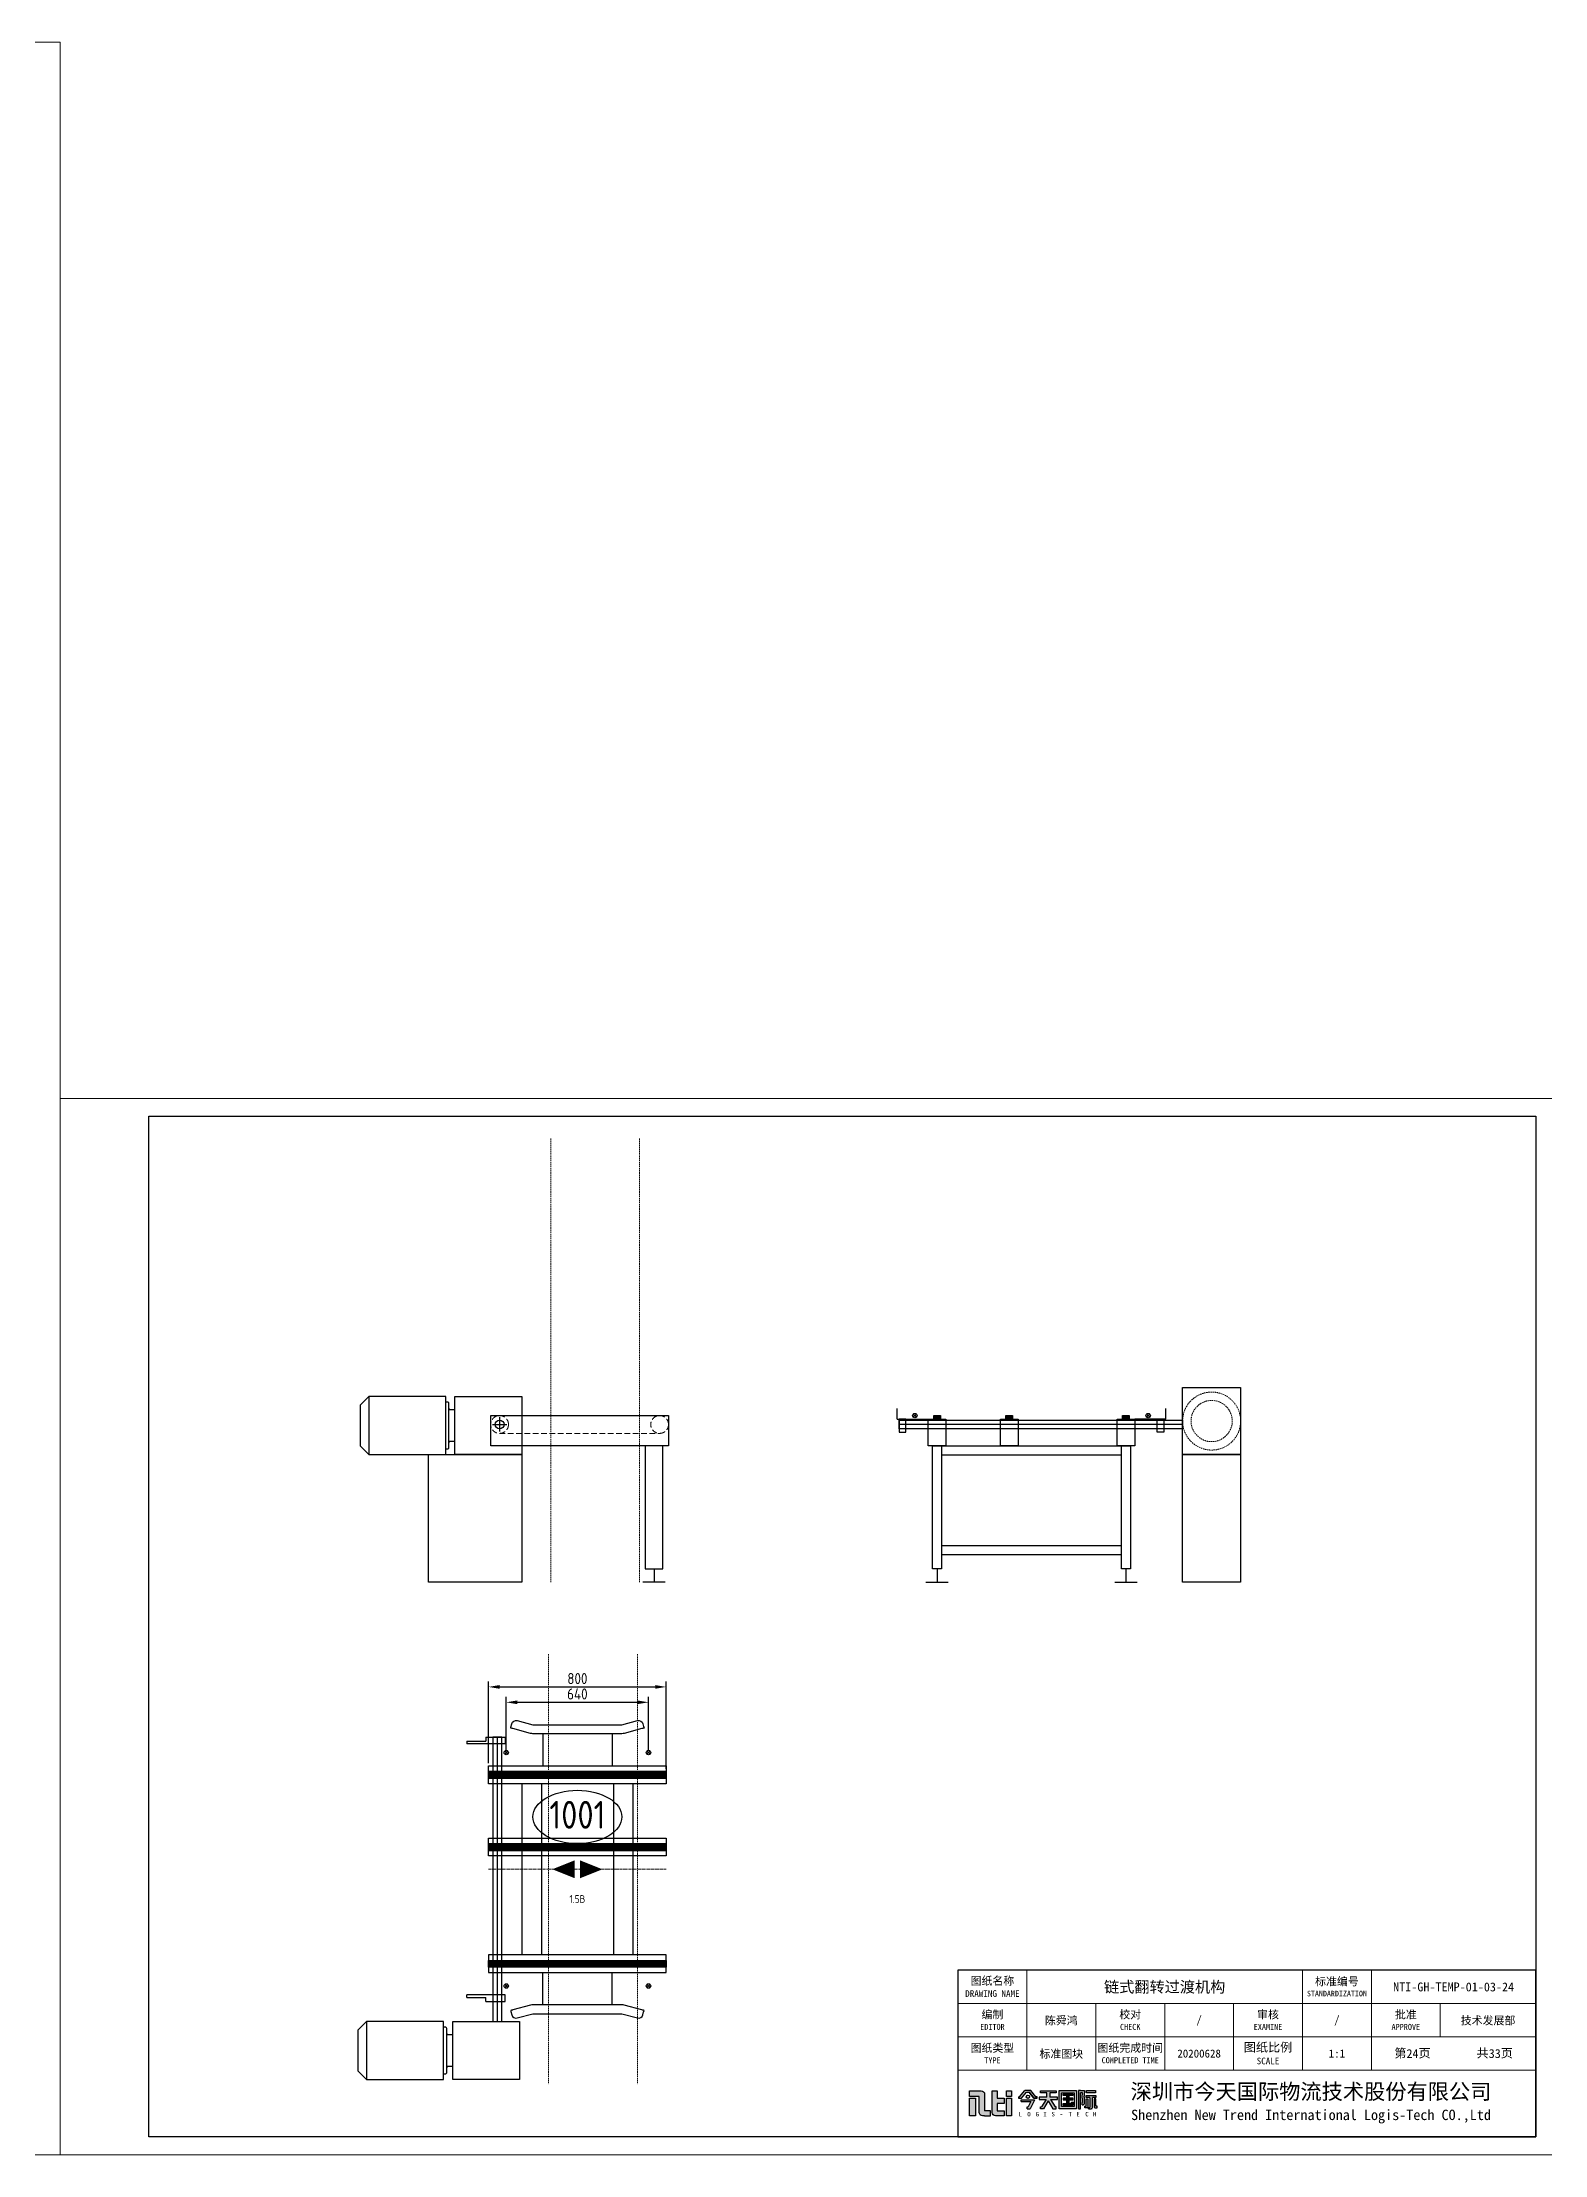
# Model space of a CAD drawing. Header units: millimetres. Extents: x 13310 to 204601, y -25828 to 2684.
# Drawn here: x 137321 to 144081, y -16324 to -6820 of the extents above; entities that cross this region are included whole.
import ezdxf
from ezdxf.enums import TextEntityAlignment as Align

# ---------------------------------------------------------------- set-up
doc = ezdxf.new("R2010")
doc.units = ezdxf.units.MM
for name, pattern in [('CENTER', [2, 1.25, -0.25, 0.25, -0.25]), ('CENTERX2', [20.32, 12.7, -2.54, 2.54, -2.54]), ('DASHED', [0.75, 0.5, -0.25]), ('DASHED2', [9.525, 6.35, -3.175])]:
    doc.linetypes.add(name, pattern=pattern)
for name, color, linetype, lineweight in [('NTI-中心线层', 1, 'CENTER', 5), ('NTI-标注层', 3, 'Continuous', 9), ('NTI-细实线', 7, 'Continuous', 9), ('NTI-虚线层', 5, 'DASHED2', 9)]:
    doc.layers.add(name, color=color, linetype=linetype, lineweight=lineweight)
for name, color, linetype in [('NTI-功率', 6, 'Continuous'), ('NTI-粗实线', 7, 'Continuous'), ('NTI-编号层', 6, 'Continuous')]:
    doc.layers.add(name, color=color, linetype=linetype)
doc.layers.add('NTI-输送设备', color=7, linetype='Continuous', plot=False)
doc.styles.add('NTI标准图块应用文字样式', font='gbenor.shx', dxfattribs={"height": 3.5})
doc.styles.get("Standard").update_dxf_attribs({"font": 'gbenor.shx'})
doc.styles.add('标题栏', font='')
doc.styles.get('标题栏').set_extended_font_data('SimSun')
doc.dimstyles.new('ISO-25', dxfattribs={"dimtxt": 2.5, "dimasz": 2.5, "dimexe": 1.25, "dimexo": 0.625, "dimtad": 1, "dimtxsty": 'Standard', "dimcen": 2.5, "dimadec": 0, "dimazin": 0, "dimtfac": 1, "dimtmove": 0, "dimatfit": 3, "dimfxl": 1, "dimarcsym": 0})

# ---------------------------------------------------------------- blocks, each defined once
blk = doc.blocks.new('图块标准图框标题栏')
h = blk.add_hatch(color=1)
h.dxf.hatch_style = 1
h.paths.add_polyline_path([(-126.08, 8.76), (-127.42, 8.76), (-127.42, 4.73), (-126.08, 4.73)])
h.paths.add_polyline_path([(-124, 9.62, 0.414214), (-124.75, 10.37), (-125.22, 10.37), (-127.41, 10.37), (-127.41, 9.11), (-125.22, 9.11), (-125.22, 5.54, 0.414214), (-124.47, 4.79), (-124, 4.79), (-122.69, 4.79), (-122.69, 5.9), (-124, 5.9)])
h.paths.add_polyline_path([(-121.17, 8.75), (-121.17, 10.37), (-122.3, 10.37), (-122.3, 5.5, 0.414214), (-121.55, 4.75), (-121.17, 4.75), (-119.6, 4.75), (-119.6, 5.89), (-121.17, 5.89), (-121.17, 7.51), (-119.6, 7.51), (-119.6, 8.75)])
h.paths.add_polyline_path([(-117.97, 8.75), (-119.09, 8.75), (-119.09, 4.75), (-117.97, 4.75)])
h.paths.add_polyline_path([(-117.97, 10.37), (-119.09, 10.37), (-119.09, 9.13), (-117.97, 9.13)])
h = blk.add_hatch(color=256)
h.dxf.hatch_style = 1
h.paths.add_polyline_path([(-113.64, 10.45), (-114.96, 10.45), (-116.14, 9.05), (-116.4, 9.05), (-116.4, 8.75), (-115.7, 8.75), (-114.6, 10.05), (-114, 10.05), (-112.9, 8.75), (-112.2, 8.75), (-112.2, 9.05), (-112.45, 9.05)])
h.paths.add_polyline_path([(-113.88, 9.05, 1), (-114.66, 9.05, 1)])
h.paths.add_polyline_path([(-112.8, 8.25), (-112.8, 8.35), (-115.8, 8.35), (-115.8, 7.95), (-113.6, 7.95), (-114.2, 6.75), (-114.4, 6.75), (-114.4, 6.35), (-113.75, 6.35)])
h.paths.add_polyline_path([(-107.63, 8.95), (-109.33, 8.95), (-109.33, 9.95), (-107.93, 9.95), (-107.93, 10.35), (-111.43, 10.35), (-111.43, 9.95), (-110.03, 9.95), (-110.03, 8.95), (-111.73, 8.95), (-111.73, 8.45), (-110.19, 8.45), (-111.19, 6.75), (-111.43, 6.75), (-111.43, 6.35), (-110.73, 6.35), (-109.68, 8.14), (-108.63, 6.35), (-107.93, 6.35), (-107.93, 6.75), (-108.16, 6.75), (-109.16, 8.45), (-107.63, 8.45)])
h.paths.add_polyline_path([(-103.33, 10.45), (-107.23, 10.45), (-107.23, 6.35), (-103.33, 6.35)])
h.paths.add_polyline_path([(-106.73, 9.95), (-103.83, 9.95), (-103.83, 6.85), (-106.73, 6.85)], flags=16)
h.paths.add_polyline_path([(-106.33, 8.75), (-105.53, 8.75), (-105.53, 9.35), (-106.33, 9.35), (-106.33, 9.65), (-104.13, 9.65), (-104.13, 9.35), (-105.03, 9.35), (-105.03, 8.75), (-104.13, 8.75), (-104.13, 8.35), (-105.03, 8.35), (-105.03, 7.55), (-104.43, 7.55), (-104.43, 7.85), (-104.13, 7.85), (-104.13, 7.55), (-104.13, 7.15), (-106.33, 7.15), (-106.33, 7.55), (-105.53, 7.55), (-105.53, 8.35), (-106.33, 8.35)], flags=0)
h.paths.add_polyline_path([(-101.57, 8.95), (-101.67, 9.05), (-101.67, 9.15), (-101.57, 9.25), (-101.57, 9.95), (-101.57, 10.45), (-102.47, 10.45), (-102.87, 10.45), (-102.87, 6.35), (-102.47, 6.35), (-102.47, 9.95), (-101.97, 9.95), (-101.97, 9.45), (-102.07, 9.45), (-102.07, 8.75), (-101.97, 8.65), (-101.97, 7.85), (-102.07, 7.75), (-102.07, 7.25), (-101.97, 7.25), (-101.82, 7.25, 0.414214), (-101.57, 7.5)])
h.paths.add_polyline_path([(-98.97, 9.35), (-101.17, 9.35), (-101.17, 8.85), (-100.37, 8.85), (-100.37, 6.65), (-100.67, 6.65), (-100.67, 6.35), (-100.37, 6.35), (-100.07, 6.35), (-100.02, 6.35, 0.414214), (-99.77, 6.6), (-99.77, 8.85), (-98.97, 8.85)])
h.paths.add_polyline_path([(-99.07, 10.45), (-101.07, 10.45), (-101.07, 9.95), (-99.07, 9.95)])
h.paths.add_polyline_path([(-100.77, 8.55), (-101.17, 8.55), (-101.17, 6.95), (-101.47, 6.95), (-101.47, 6.55), (-101.17, 6.55), (-101.02, 6.55, 0.414214), (-100.77, 6.8)])
h.paths.add_polyline_path([(-98.97, 8.55), (-99.37, 8.55), (-99.37, 6.8, 0.414214), (-99.12, 6.55), (-98.97, 6.55), (-98.67, 6.55), (-98.67, 6.95), (-98.97, 6.95)])
h = blk.add_hatch(color=256)
h.dxf.hatch_style = 1
h.paths.add_polyline_path([(-105.03, 8.75), (-105.03, 9.35), (-104.13, 9.35), (-104.13, 9.65), (-106.33, 9.65), (-106.33, 9.35), (-105.53, 9.35), (-105.53, 8.75), (-106.33, 8.75), (-106.33, 8.35), (-105.53, 8.35), (-105.53, 7.55), (-106.33, 7.55), (-106.33, 7.15), (-104.13, 7.15), (-104.13, 7.55), (-104.13, 7.85), (-104.43, 7.85), (-104.43, 7.55), (-105.03, 7.55), (-105.03, 8.35), (-104.13, 8.35), (-104.13, 8.75)])
for p, q in [((-116.14, 9.05), (-114.96, 10.45)), ((-115.7, 8.75), (-114.6, 10.05)), ((-113.64, 10.45), (-114.96, 10.45)), ((-114.6, 10.05), (-114, 10.05)), ((-114.6, 10.05), (-114, 10.05)), ((-114, 10.05), (-112.9, 8.75)), ((-112.9, 8.75), (-114, 10.05)), ((-112.45, 9.05), (-113.64, 10.45)), ((-116.4, 9.05), (-116.4, 8.75)), ((-116.4, 9.05), (-116.14, 9.05)), ((-116.4, 8.75), (-115.7, 8.75)), ((-115.8, 7.95), (-113.6, 7.95)), ((-114.4, 6.35), (-114.4, 6.75)), ((-114.4, 6.75), (-114.2, 6.75)), ((-113.6, 7.95), (-114.2, 6.75)), ((-112.8, 8.25), (-113.75, 6.35)), ((-112.9, 8.75), (-112.2, 8.75)), ((-112.2, 8.75), (-112.9, 8.75)), ((-112.2, 9.05), (-112.45, 9.05)), ((-112.2, 8.75), (-112.2, 9.05)), ((-111.43, 6.75), (-111.19, 6.75)), ((-111.43, 6.35), (-111.43, 6.75)), ((-110.73, 6.35), (-111.43, 6.35)), ((-110.19, 8.45), (-111.19, 6.75)), ((-109.68, 8.14), (-110.73, 6.35)), ((-109.68, 8.14), (-108.63, 6.35)), ((-109.16, 8.45), (-108.16, 6.75)), ((-108.63, 6.35), (-107.93, 6.35)), ((-107.93, 6.75), (-108.16, 6.75)), ((-107.93, 6.35), (-107.93, 6.75)), ((-102.07, 7.25), (-101.97, 7.25)), ((-101.57, 9.25), (-101.67, 9.15)), ((-101.67, 9.15), (-101.67, 9.05)), ((-101.57, 8.95), (-101.67, 9.05))]:
    blk.add_line(p, q)
at = {"color": 7, "linetype": 'Continuous'}
for p, q in [((-115.8, 7.95), (-115.8, 8.35)), ((-115.8, 8.35), (-112.8, 8.35)), ((-112.8, 8.35), (-112.8, 8.25)), ((-99.77, 6.6), (-99.77, 8.65))]:
    blk.add_line(p, q, dxfattribs=at)
at = {"color": 1}
for points in [[(-125.22, 9.11), (-127.41, 9.11), (-127.41, 10.37), (-125.22, 10.37)], [(-124, 4.79), (-122.69, 4.79), (-122.69, 5.9), (-124, 5.9)], [(-121.17, 8.75), (-119.6, 8.75), (-119.6, 7.51), (-121.17, 7.51)], [(-121.17, 7.51), (-121.17, 5.89)], [(-121.17, 5.89), (-119.6, 5.89), (-119.6, 4.75), (-121.17, 4.75)]]:
    blk.add_lwpolyline(points, dxfattribs=at)
for points in [[(-125.22, 10.37), (-124.75, 10.37, -0.414214), (-124, 9.62), (-124, 5.9)], [(-121.17, 4.75), (-121.55, 4.75, -0.414214), (-122.3, 5.5), (-122.3, 10.37), (-121.17, 10.37), (-121.17, 8.75)], [(-124, 4.79), (-124.47, 4.79, -0.414214), (-125.22, 5.54), (-125.22, 9.11)]]:
    blk.add_lwpolyline(points, format="xyb", dxfattribs=at)
for points in [[(-119.09, 10.37), (-117.97, 10.37), (-117.97, 9.13), (-119.09, 9.13)], [(-127.42, 8.76), (-126.08, 8.76), (-126.08, 4.73), (-127.42, 4.73)], [(-119.09, 8.75), (-117.97, 8.75), (-117.97, 4.75), (-119.09, 4.75)]]:
    blk.add_lwpolyline(points, close=True, dxfattribs=at)
for points in [[(-110.03, 9.95), (-111.43, 9.95), (-111.43, 10.35), (-107.93, 10.35), (-107.93, 9.95), (-109.33, 9.95)], [(-110.03, 8.95), (-110.03, 9.95)], [(-109.33, 9.95), (-109.33, 8.95)], [(-105.53, 9.35), (-106.33, 9.35), (-106.33, 9.65), (-104.13, 9.65), (-104.13, 9.35), (-105.03, 9.35)], [(-102.47, 10.45), (-102.87, 10.45), (-102.87, 6.35), (-102.47, 6.35), (-102.47, 9.95)], [(-102.47, 10.45), (-101.57, 10.45), (-101.57, 9.95)], [(-101.97, 9.95), (-102.47, 9.95)], [(-101.57, 9.25), (-101.57, 9.95)], [(-110.03, 8.95), (-111.73, 8.95), (-111.73, 8.45), (-110.19, 8.45)], [(-109.16, 8.45), (-107.63, 8.45), (-107.63, 8.95), (-109.33, 8.95)], [(-105.53, 8.75), (-106.33, 8.75), (-106.33, 8.35), (-105.53, 8.35)], [(-104.13, 7.55), (-104.13, 7.15), (-106.33, 7.15), (-106.33, 7.55), (-105.53, 7.55)], [(-105.53, 8.75), (-105.53, 9.35)], [(-105.53, 7.55), (-105.53, 8.35)], [(-105.03, 9.35), (-105.03, 8.75)], [(-105.03, 8.35), (-104.13, 8.35), (-104.13, 8.75), (-105.03, 8.75)], [(-105.03, 8.35), (-105.03, 7.55)], [(-105.03, 7.55), (-104.43, 7.55)], [(-104.43, 7.55), (-104.43, 7.85), (-104.13, 7.85), (-104.13, 7.55)], [(-101.17, 6.55), (-101.47, 6.55), (-101.47, 6.95), (-101.17, 6.95)], [(-100.37, 8.85), (-101.17, 8.85), (-101.17, 9.35), (-98.97, 9.35), (-98.97, 8.85), (-99.77, 8.85)], [(-100.37, 6.35), (-100.67, 6.35), (-100.67, 6.65), (-100.37, 6.65)], [(-100.37, 8.85), (-100.37, 6.65)], [(-98.97, 6.55), (-98.67, 6.55), (-98.67, 6.95), (-98.97, 6.95)]]:
    blk.add_lwpolyline(points)
for points in [[(-107.23, 10.45), (-103.33, 10.45), (-103.33, 6.35), (-107.23, 6.35)], [(-106.73, 9.95), (-103.83, 9.95), (-103.83, 6.85), (-106.73, 6.85)], [(-101.07, 10.45), (-99.07, 10.45), (-99.07, 9.95), (-101.07, 9.95)]]:
    blk.add_lwpolyline(points, close=True)
at = {"color": 7, "linetype": 'Continuous'}
for points in [[(-104.13, 9.55), (-104.13, 9.65), (-106.33, 9.65)], [(-102.07, 7.25), (-102.07, 7.75), (-101.97, 7.85), (-101.97, 8.65), (-102.07, 8.75), (-102.07, 9.45), (-101.97, 9.45), (-101.97, 9.95)], [(-114.4, 6.35), (-113.75, 6.35)], [(-100.67, 6.35), (-100.67, 6.55)], [(-100.67, 6.35), (-100.07, 6.35)], [(-100.02, 6.35), (-100.07, 6.35)]]:
    blk.add_lwpolyline(points, dxfattribs=at)
for points in [[(-101.97, 7.25), (-101.82, 7.25, 0.414214), (-101.57, 7.5), (-101.57, 8.95)], [(-101.17, 6.95), (-101.17, 8.55), (-100.77, 8.55), (-100.77, 6.8, -0.414214), (-101.02, 6.55), (-101.17, 6.55)], [(-100.37, 6.35), (-100.02, 6.35, 0.414214), (-99.77, 6.6), (-99.77, 8.85)], [(-98.97, 6.95), (-98.97, 8.55), (-99.37, 8.55), (-99.37, 6.8, 0.414214), (-99.12, 6.55), (-98.97, 6.55)]]:
    blk.add_lwpolyline(points, format="xyb")
blk.add_circle((-114.27, 9.05), 0.388, dxfattribs=at)
at = {"layer": 'NTI-粗实线'}
blk.add_lwpolyline([(-130, 0), (0, 0), (0, 37.5), (-130, 37.5)], close=True, dxfattribs=at)
at = {"layer": 'NTI-细实线'}
for p, q in [((-114.5, 37.5), (-114.5, 15)), ((-52.5, 22.5), (-52.5, 37.5)), ((-37, 22.5), (-37, 37.5)), ((0, 30), (-130, 30)), ((-99, 30), (-99, 15)), ((-83.5, 30), (-83.5, 15)), ((-68, 30), (-68, 15)), ((-21.5, 30), (-21.5, 22.5)), ((0, 22.5), (-130, 22.5)), ((-52.5, 22.5), (-52.5, 15)), ((-37, 22.5), (-37, 15)), ((0, 15), (-130, 15))]:
    blk.add_line(p, q, dxfattribs=at)
at = {"style": '标题栏'}
blk.add_attdef('图纸名称', text='', height=2.5, dxfattribs=at).set_placement((-83.5, 33.75), align=Align.MIDDLE_CENTER)
for tag, height, p in [('标准编号', 2, (-18.5, 33.75)), ('编制人员', 1.8, (-106.75, 26.25)), ('校对人员', 1.8, (-75.75, 26.25)), ('审核人员', 1.8, (-44.75, 26.25)), ('批准', 1.8, (-10.75, 26.25)), ('图纸类型', 1.8, (-106.75, 18.75)), ('图纸完成时间', 1.8, (-75.75, 18.75)), ('图纸比例', 1.8, (-44.75, 18.75)), ('N', 2, (-27.75, 18.75)), ('N', 2, (-9.25, 18.75))]:
    blk.add_attdef(tag, text='', height=height, dxfattribs=at).set_placement(p, align=Align.MIDDLE)
at = {"layer": 'NTI-细实线', "color": 7, "style": '标题栏'}
for s, p in [('L', (-116.36, 4.64)), ('O', (-114.42, 4.64)), ('G', (-112.54, 4.64)), ('I', (-110.82, 4.64)), ('S', (-108.97, 4.64)), ('-', (-107.13, 4.64)), ('T', (-105.13, 4.64)), ('E', (-103.36, 4.64)), ('C', (-101.38, 4.64)), ('H', (-99.62, 4.64))]:
    blk.add_text(s, height=1, dxfattribs=at).set_placement(p)
at = {"layer": 'NTI-细实线', "attachment_point": 5, "style": '标题栏'}
for s, insert, char_height, width in [('图纸名称\\P{\\H0.83333x;DRAWING NAME}', (-122.25, 33.75), 1.8, 15.1979), ('标准编号\\P{\\H0.7x;STANDARDIZATION}', (-44.75, 33.75), 1.8, 15.1979), ('编制\\P{\\H0.75x;EDITOR}', (-122.25, 26.25), 1.8, 14.4665), ('校对\\P{\\H0.75x;CHECK}', (-91.25, 26.25), 1.8, 14.4665), ('审核\\P{\\H0.75x;EXAMINE}', (-60.25, 26.25), 1.8, 14.4665), ('批准\\P{\\H0.75x;APPROVE}', (-29.25, 26.25), 1.8, 14.4665), ('图纸类型\\P{\\H0.75x;TYPE}', (-122.25, 18.75), 1.8, 14.4665), ('图纸完成时间\\P{\\H0.75x;COMPLETED TIME}', (-91.25, 18.75), 1.8, 17.2878), ('图纸比例\\P{\\H0.75x;SCALE}', (-60.25, 18.75), 2, 14.4665), ('第  页', (-27.75, 18.75), 2, 24.25), ('共  页', (-9.25, 18.75), 2, 24.25), ('深圳市今天国际物流技术股份有限公司\\P{\\H0.66667x;Shenzhen New Trend International Logis-Tech CO.,Ltd}', (-50.58, 7.5), 3.5, 116.0664)]:
    blk.add_mtext(s, dxfattribs=dict(at, insert=insert, char_height=char_height, width=width))
blk = doc.blocks.new('电机')
at = {"layer": 'NTI-输送设备', "color": 2}
blk.add_lwpolyline([(87, -200.5), (87, 0), (-87, 0), (-87, -200.5)], close=True, dxfattribs=at)
blk.add_lwpolyline([(-87, -459.1), (-61.8, -484.3), (61.8, -484.3), (87, -459.1), (-87, -459.1), (-87, -228.34), (87, -228.34), (87, -459.1)], dxfattribs=at)
for points in [[(-70.2, -228.34), (-70.2, -222.34, -0.4142136), (-66.6, -218.74), (66.6, -218.74, -0.4142136), (70.2, -222.34), (70.2, -228.34)], [(-48, -200.74), (-48, -215.14, -0.4142136), (-51.6, -218.74)], [(51.6, -218.74, -0.4142136), (48, -215.14), (48, -200.74)]]:
    blk.add_lwpolyline(points, format="xyb", dxfattribs=at)
blk = doc.blocks.new('*U207')
at = {"layer": 'NTI-虚线层'}
for p, q in [((-130, 0), (-130, 2000)), ((270, 0), (270, 2000))]:
    blk.add_line(p, q, dxfattribs=at)
at = {"layer": 'NTI-输送设备', "color": 1, "ltscale": 20}
for p, q in [((-392.25, 710), (-327.75, 710)), ((-360, 742.25), (-360, 677.75))]:
    blk.add_line(p, q, dxfattribs=at)
at = {"layer": 'NTI-输送设备', "linetype": 'DASHED', "lineweight": 9, "ltscale": 50}
blk.add_line((-360, 670), (360, 670), dxfattribs=at)
at = {"layer": 'NTI-输送设备'}
for p, q in [((385, 0), (285, 0)), ((335, 60), (335, 0))]:
    blk.add_line(p, q, dxfattribs=at)
for points in [[(-400, 750), (400, 750), (400, 614), (-400, 614)], [(-680, 575), (-260, 575), (-260, 0), (-680, 0)], [(375, 614), (295, 614), (295, 60), (375, 60)]]:
    blk.add_lwpolyline(points, close=True, dxfattribs=at)
at = {"layer": 'NTI-输送设备', "linetype": 'DASHED', "lineweight": 9, "ltscale": 50}
for centre in [(-360, 710), (360, 710)]:
    blk.add_circle(centre, 40, dxfattribs=at)
at = {"layer": 'NTI-输送设备'}
blk.add_circle((-360, 710), 20, dxfattribs=at)
at = {"layer": 'NTI-输送设备', "xscale": -1.5, "yscale": 1.5, "zscale": 1.5, "rotation": 270}
blk.add_blockref('电机', (-260, 705.5), dxfattribs=at)
blk = doc.blocks.new('*U209')
for points in [[(-565, 734), (-595, 734), (-595, 675), (-565, 675)], [(-595, 690), (-595, 730), (595, 730), (595, 690)], [(-595, 690), (-595, 730), (680, 730), (680, 690)], [(565, 734), (595, 734), (595, 675), (565, 675)], [(679, 575), (940, 575), (940, 0), (679, 0)]]:
    blk.add_lwpolyline(points, close=True)
at = {"layer": 'NTI-虚线层', "color": 2}
for radius in [130.5, 92.7]:
    blk.add_circle((810.5, 725.4), radius, dxfattribs=at)
at = {"layer": 'NTI-输送设备'}
for p, q in [((-605, 734), (-605, 782)), ((605, 734), (605, 782)), ((-605, 734), (-465, 734)), ((605, 734), (465, 734)), ((-405, 614), (405, 614)), ((-405, 574), (405, 574)), ((-405, 165), (405, 165)), ((-405, 125), (405, 125)), ((-475, 0), (-375, 0)), ((-425, 60), (-425, 0)), ((375, 0), (475, 0)), ((425, 60), (425, 0))]:
    blk.add_line(p, q, dxfattribs=at)
at = {"layer": 'NTI-输送设备', "color": 1}
for p in [(595, 710), (680, 710)]:
    blk.add_line(p, (-595, 710), dxfattribs=at)
at = {"layer": 'NTI-输送设备', "color": 5}
for p, q in [((-517.9, 757.1), (-532.1, 742.9)), ((-517.9, 742.9), (-532.1, 757.1)), ((517.9, 757.1), (532.1, 742.9)), ((517.9, 742.9), (532.1, 757.1))]:
    blk.add_line(p, q, dxfattribs=at)
at = {"layer": 'NTI-输送设备', "color": 2}
blk.add_lwpolyline([(941, 875.8), (941, 575), (680, 575), (680, 875.8)], close=True, dxfattribs=at)
at = {"layer": 'NTI-输送设备'}
for points in [[(-465, 734), (-385, 734), (-385, 614), (-465, 614)], [(-440, 750), (-410, 750), (-410, 734), (-440, 734)], [(-140, 734), (-60, 734), (-60, 614), (-140, 614)], [(-115, 750), (-85, 750), (-85, 734), (-115, 734)], [(385, 734), (465, 734), (465, 614), (385, 614)], [(410, 750), (440, 750), (440, 734), (410, 734)], [(-445, 614), (-405, 614), (-405, 60), (-445, 60)], [(405, 614), (445, 614), (445, 60), (405, 60)]]:
    blk.add_lwpolyline(points, close=True, dxfattribs=at)
at = {"layer": 'NTI-输送设备', "const_width": 16}
for points in [[(-440, 742), (-410, 742)], [(-85, 742), (-115, 742)], [(440, 742), (410, 742)]]:
    blk.add_lwpolyline(points, dxfattribs=at)
at = {"layer": 'NTI-输送设备', "color": 5}
for centre in [(-525, 750), (525, 750)]:
    blk.add_circle(centre, 10, dxfattribs=at)
blk = doc.blocks.new('*D360')
at = {"layer": 'Defpoints', "color": 0, "lineweight": -3, "transparency": 16777216}
for p in [(800, 820.4), (0, 465), (800, 440)]:
    blk.add_point(p, dxfattribs=at)
at = {"layer": 'NTI-标注层', "color": 0, "lineweight": -2, "transparency": 16777216}
for p, q in [((0, 477.5), (0, 845.4)), ((50, 820.4), (750, 820.4)), ((800, 452.5), (800, 845.4))]:
    blk.add_line(p, q, dxfattribs=at)
at = {"layer": 'NTI-标注层', "color": 0, "lineweight": -3, "transparency": 16777216}
for points in [[(50, 828.8), (50, 812.1), (0, 820.4)], [(750, 828.8), (750, 812.1), (800, 820.4)]]:
    blk.add_solid(points, dxfattribs=at)
at = {"layer": 'NTI-标注层', "color": 0, "transparency": 16777216, "insert": (400, 857.9), "char_height": 50, "attachment_point": 5}
blk.add_mtext('800', dxfattribs=at)
blk = doc.blocks.new('NTI-物流方向示意')
at = {"layer": 'NTI-标注层'}
blk.add_lwpolyline([(0, 0, 0, 80, 0), (-100, 0, 50, 50, 0)], format="xyseb", dxfattribs=at)
blk = doc.blocks.new('*D361')
at = {"layer": 'Defpoints', "color": 0, "lineweight": -3, "transparency": 16777216}
for p in [(720, 751.2), (80, 525), (720, 525)]:
    blk.add_point(p, dxfattribs=at)
at = {"layer": 'NTI-标注层', "color": 0, "lineweight": -2, "transparency": 16777216}
for p, q in [((80, 537.5), (80, 776.2)), ((720, 537.5), (720, 776.2)), ((130, 751.2), (670, 751.2))]:
    blk.add_line(p, q, dxfattribs=at)
at = {"layer": 'NTI-标注层', "color": 0, "lineweight": -3, "transparency": 16777216}
for points in [[(130, 759.5), (130, 742.9), (80, 751.2)], [(670, 759.5), (670, 742.9), (720, 751.2)]]:
    blk.add_solid(points, dxfattribs=at)
at = {"layer": 'NTI-标注层', "color": 0, "transparency": 16777216, "insert": (400, 788.7), "char_height": 50, "attachment_point": 5}
blk.add_mtext('640', dxfattribs=at)
blk = doc.blocks.new('*U359')
at = {"layer": 'NTI-中心线层'}
blk.add_line((40, 560.702), (40, 597.003), dxfattribs=at)
at = {"layer": 'NTI-中心线层', "linetype": 'CENTERX2', "lineweight": 0}
blk.add_line((0, 0), (800, 0), dxfattribs=at)
at = {"layer": 'NTI-编号层'}
blk.add_ellipse((400, 235.559), major_axis=(200, 0), ratio=0.6, dxfattribs=at)
at = {"layer": 'NTI-虚线层'}
for p, q in [((270, 967.387), (270, -967.387)), ((670, 967.387), (670, -967.387)), ((20, 564.661), (20, 594.654)), ((60, 564.661), (60, 594.654)), ((20, -565.008), (20, -595.002)), ((60, -565.008), (60, -595.002))]:
    blk.add_line(p, q, dxfattribs=at)
at = {"layer": 'NTI-输送设备'}
for p, q in [((-96.999, 576.654), (-96.999, 564.652)), ((-96.999, 576.654), (-12, 576.654)), ((-12, 594.654), (75, 594.654)), ((-12, 594.654), (-12, 576.654)), ((-12, 594.654), (75, 594.654)), ((244, 610), (244, 465)), ((556, 610), (556, 465)), ((150, 385), (150, -385)), ((238, 385), (238, -385)), ((562, 385), (562, -385)), ((650, 385), (650, -385)), ((1, -410), (1, -440)), ((2, -410), (2, -440)), ((3, -410), (3, -440)), ((244, -610), (244, -465)), ((556, -610), (556, -465)), ((-96.999, -577.002), (-96.999, -565)), ((-96.999, -577.002), (-12, -577.002)), ((-12, -595.002), (-12, -577.002)), ((-12, -595.002), (75, -595.002)), ((-12, -595.002), (75, -595.002))]:
    blk.add_line(p, q, dxfattribs=at)
at = {"layer": 'NTI-输送设备', "color": 1}
blk.add_line((40, -685.002), (40, 594.654), dxfattribs=at)
at = {"layer": 'NTI-输送设备', "color": 5}
for p, q in [((87.071, 532.071), (72.929, 517.929)), ((87.071, 517.929), (72.929, 532.071)), ((712.929, 532.071), (727.071, 517.929)), ((712.929, 517.929), (727.071, 532.071)), ((87.071, -532.071), (72.929, -517.929)), ((87.071, -517.929), (72.929, -532.071)), ((712.929, -532.071), (727.071, -517.929)), ((712.929, -517.929), (727.071, -532.071))]:
    blk.add_line(p, q, dxfattribs=at)
at = {"layer": 'NTI-输送设备'}
for points in [[(199.701, 610, -0.06554346), (189.348, 611.363), (109.659, 632.716), (107.775, 633.22), (105.963, 633.706), (104.293, 634.153), (102.829, 634.546), (101.628, 634.868), (100.735, 635.107), (100.185, 635.254), (100, 635.304), (101.035, 639.167), (105.176, 654.622, -0.41421356), (129.671, 668.764), (199.701, 650), (600.299, 650), (670.329, 668.764, -0.41421356), (694.824, 654.622), (698.188, 642.065), (698.34, 641.5), (698.485, 640.956), (698.62, 640.455), (698.737, 640.016), (698.834, 639.656), (698.906, 639.388), (698.95, 639.223), (698.965, 639.167), (700, 635.304), (699.814, 635.254), (699.265, 635.107), (698.372, 634.868), (697.171, 634.546), (695.707, 634.153), (694.037, 633.706), (692.225, 633.22), (690.341, 632.716), (610.652, 611.363, -0.06554346), (600.299, 610), (199.701, 610)], [(199.701, -610, 0.06554346), (189.348, -611.363), (109.659, -632.716), (107.775, -633.22), (105.963, -633.706), (104.293, -634.153), (102.829, -634.546), (101.628, -634.868), (100.735, -635.107), (100.185, -635.254), (100, -635.304), (101.035, -639.167), (105.176, -654.622, 0.41421356), (129.671, -668.764), (199.701, -650), (600.299, -650), (670.329, -668.764, 0.41421356), (694.824, -654.622), (698.188, -642.065), (698.34, -641.5), (698.485, -640.956), (698.62, -640.455), (698.737, -640.016), (698.834, -639.656), (698.906, -639.388), (698.95, -639.223), (698.965, -639.167), (700, -635.304), (699.814, -635.254), (699.265, -635.107), (698.372, -634.868), (697.171, -634.546), (695.707, -634.153), (694.037, -633.706), (692.225, -633.22), (690.341, -632.716), (610.652, -611.363, 0.06554346), (600.299, -610), (199.701, -610)]]:
    blk.add_lwpolyline(points, format="xyb", dxfattribs=at)
for points in [[(75, 594.654), (75, 564.658), (-96.999, 564.652)], [(75, -595.002), (75, -565.006), (-96.999, -565)]]:
    blk.add_lwpolyline(points, dxfattribs=at)
for points in [[(20, -685.002), (60, -685.002), (60, 594.654), (20, 594.654)], [(0, 465), (800, 465), (800, 385), (0, 385)], [(0, 410), (800, 410), (800, 440), (0, 440)], [(0, 140), (800, 140), (800, 60), (0, 60)], [(0, 85), (800, 85), (800, 115), (0, 115)], [(0, -465), (800, -465), (800, -385), (0, -385)], [(0, -410), (800, -410), (800, -440), (0, -440)], [(0, -410), (800, -410), (800, -440), (0, -440)]]:
    blk.add_lwpolyline(points, close=True, dxfattribs=at)
at = {"layer": 'NTI-输送设备', "const_width": 30}
for points in [[(0, 425), (800, 425)], [(0, 100), (800, 100)], [(0, -425), (800, -425)]]:
    blk.add_lwpolyline(points, dxfattribs=at)
at = {"layer": 'NTI-输送设备', "color": 5}
for centre in [(80, 525), (720, 525), (80, -525), (720, -525)]:
    blk.add_circle(centre, 10, dxfattribs=at)
at = {"xscale": -1}
blk.add_blockref('NTI-物流方向示意', (287.5, 0), dxfattribs=at)
blk.add_blockref('NTI-物流方向示意', (512.5, 0))
at = {"layer": 'NTI-输送设备', "xscale": -1.5, "yscale": 1.5, "zscale": 1.5, "rotation": 270}
blk.add_blockref('电机', (140, -815.502), dxfattribs=at)
at = {"layer": 'NTI-功率', "style": 'NTI标准图块应用文字样式'}
blk.add_attdef('005电机功率(KW)', text='', height=35, dxfattribs=at).set_placement((400, -133.857), align=Align.MIDDLE)
at = {"layer": 'NTI-标注层', "style": 'NTI标准图块应用文字样式'}
for tag, flags, p in [('012设计单位', 3, (400, 27.58)), ('004输送速度(m/min)', 1, (400, -78.44)), ('003输送高度(mm)', 1, (400, -23.024)), ('011备注', 1, (400, -189.274))]:
    blk.add_attdef(tag, text='', height=35, dxfattribs=dict(at, flags=flags)).set_placement(p, align=Align.MIDDLE)
for tag, p, flags in [('005额定载荷(kg)', (358.42, -242.027), 1), ('007控制方式', (2257.96, -1132.388), 3)]:
    blk.add_attdef(tag, p, '', height=35, dxfattribs=dict(at, flags=flags))
at = {"layer": 'NTI-编号层', "style": 'NTI标准图块应用文字样式'}
blk.add_attdef('000设备编号', text='', height=125, dxfattribs=at).set_placement((400, 245.127), align=Align.MIDDLE)
at = {"layer": 'NTI-标注层'}
for base, p1, p2, picture, middle in [((800, 820.42), (0, 465), (800, 440), '*D360', (400, 857.92)), ((720, 751.208), (80, 525), (720, 525), '*D361', (400, 788.708))]:
    dim = blk.add_linear_dim(base=base, p1=p1, p2=p2, dimstyle='ISO-25', override={"dimscale": 20, "dimfxl": 2.5}, dxfattribs=at)
    dim.commit()
    dim.dimension.update_dxf_attribs({"geometry": picture, "text_midpoint": middle})

msp = doc.modelspace()

# ---------------------------------------------------------------- linework, layer by layer
at = {"layer": 'NTI-粗实线'}
msp.add_lwpolyline([(137801.4, -16244.4), (137801.4, -11652.4), (144041.4, -11652.4), (144041.4, -16244.4)], close=True, dxfattribs=at)
at = {"layer": 'NTI-细实线'}
for points in [[(123961.4, -16324.4), (123961.4, -6820.4), (137401.4, -6820.4), (137401.4, -16324.4)], [(137401.4, -16324.4), (137401.4, -11572.4), (144121.4, -11572.4), (144121.4, -16324.4)]]:
    msp.add_lwpolyline(points, close=True, dxfattribs=at)

# ---------------------------------------------------------------- block references
for name, p in [('*U207', (139739.1, -13749)), ('*U209', (141772.2, -13749))]:
    msp.add_blockref(name, p)
msp.add_blockref('*U359', (139329.1, -15040.1)).add_auto_attribs({'000设备编号': '1001', '005电机功率(KW)': '1.5B'})
ref = msp.add_blockref('图块标准图框标题栏', (144041.4, -16244.4), dxfattribs=dict(xscale=20, yscale=20, zscale=20))
ref.add_attrib('图纸名称', '链式翻转过渡机构', dxfattribs={"height": 50, "style": '标题栏'}).set_placement((142371.4, -15569.4), align=Align.MIDDLE_CENTER)
ref.add_attrib('标准编号', 'NTI-GH-TEMP-01-03-24', dxfattribs={"height": 40, "style": '标题栏'}).set_placement((143671.4, -15569.4), align=Align.MIDDLE)
ref.add_attrib('图纸类型', '标准图块', dxfattribs={"height": 36, "style": '标题栏'}).set_placement((141906.4, -15869.4), align=Align.MIDDLE)
ref.add_attrib('图纸比例', '1:1', dxfattribs={"height": 36, "style": '标题栏'}).set_placement((143146.4, -15869.4), align=Align.MIDDLE)
ref.add_attrib('图纸完成时间', '20200628', dxfattribs={"height": 36, "style": '标题栏'}).set_placement((142526.4, -15869.4), align=Align.MIDDLE)
ref.add_attrib('编制人员', '陈舜鸿', dxfattribs={"height": 36, "style": '标题栏'}).set_placement((141906.4, -15719.4), align=Align.MIDDLE)
ref.add_attrib('校对人员', '/', dxfattribs={"height": 36, "style": '标题栏'}).set_placement((142526.4, -15719.4), align=Align.MIDDLE)
ref.add_attrib('审核人员', '/', dxfattribs={"height": 36, "style": '标题栏'}).set_placement((143146.4, -15719.4), align=Align.MIDDLE)
ref.add_attrib('批准', '技术发展部', dxfattribs={"height": 36, "style": '标题栏'}).set_placement((143826.4, -15719.4), align=Align.MIDDLE)
ref.add_attrib('N', '33', dxfattribs={"height": 40, "style": '标题栏'}).set_placement((143856.4, -15869.4), align=Align.MIDDLE)
ref.add_attrib('N', '24', dxfattribs={"height": 40, "style": '标题栏'}).set_placement((143486.4, -15869.4), align=Align.MIDDLE)

doc.saveas('drawing.dxf')
